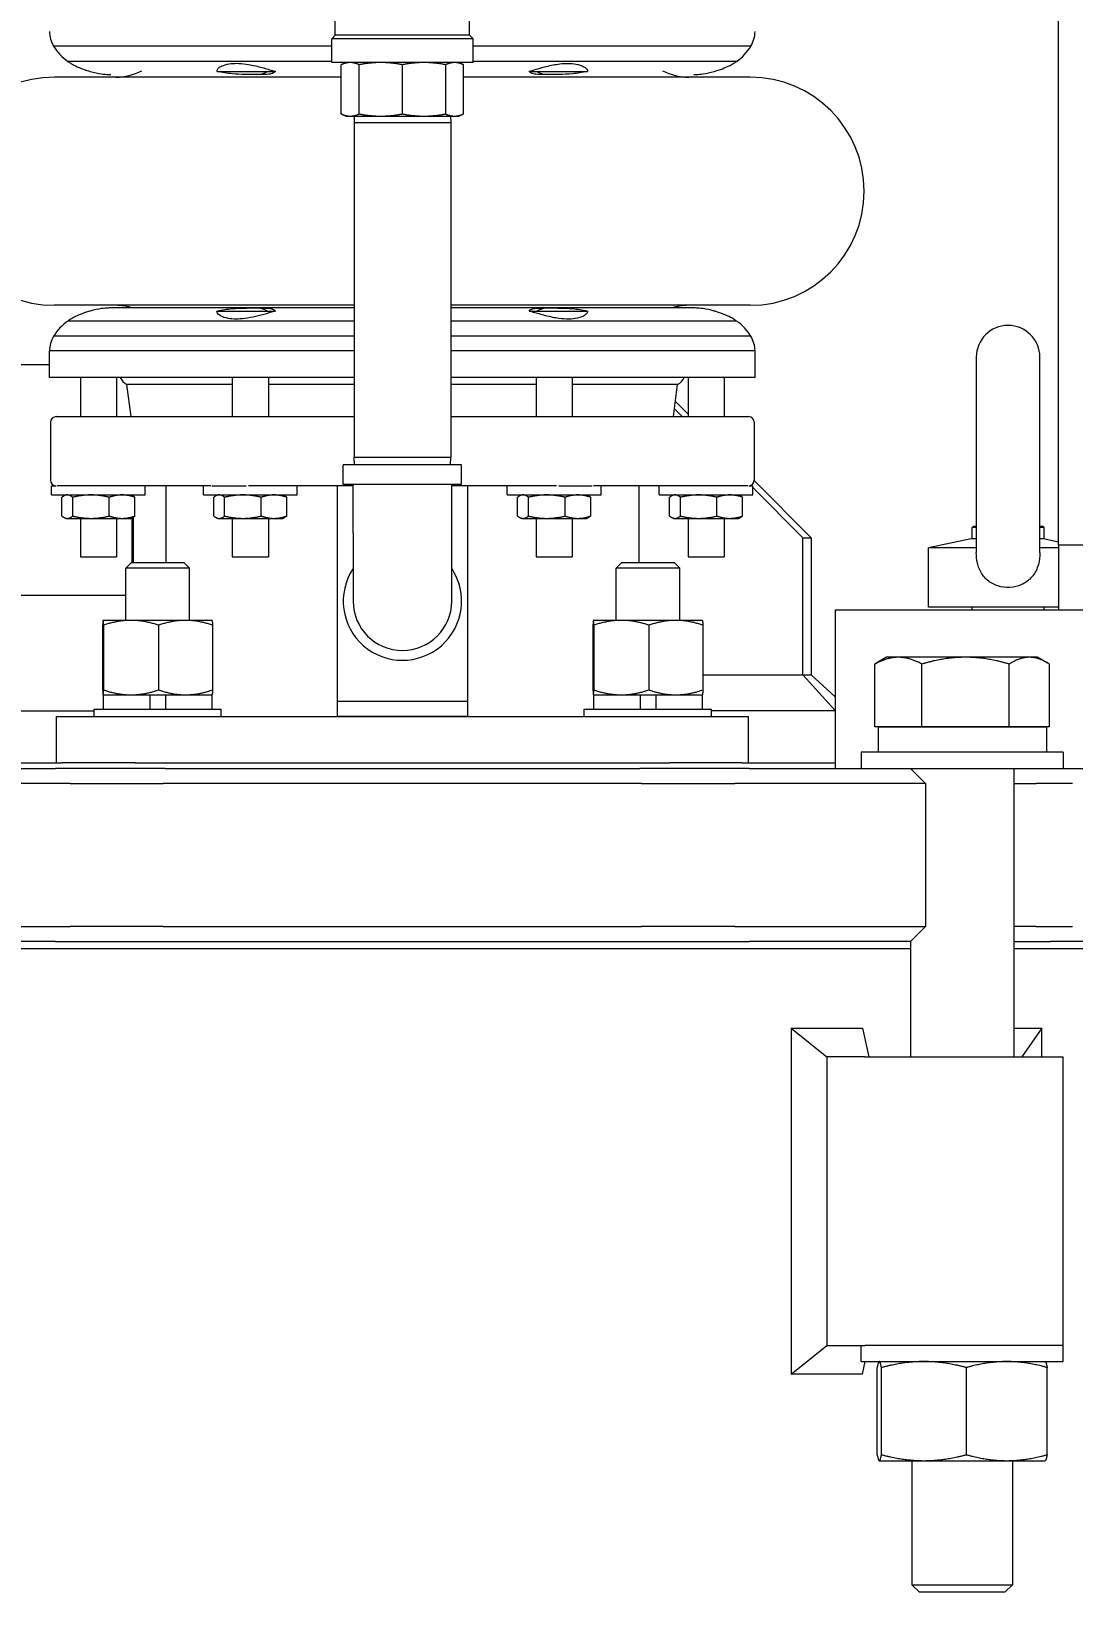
# Model space of a CAD drawing. Header units: inches. Extents: x 17 to 469, y 7 to 301.
# Drawn here: x 88.05 to 97.08, y 129.49 to 143.16 of the extents above; entities that cross this region are included whole.
import ezdxf

# ---------------------------------------------------------------- set-up
doc = ezdxf.new("R2010")
doc.units = ezdxf.units.IN
doc.header["$LTSCALE"] = 14
doc.header["$MEASUREMENT"] = 0
doc.layers.add('Dimension (ANSI)', color=7, linetype='Continuous', lineweight=25)
doc.layers.add('Visible (ANSI)', color=7, linetype='Continuous', lineweight=50)
doc.styles.add('MEMCOR Medium', font='arial.ttf')
doc.dimstyles.new('Default (ANSI)', dxfattribs={"dimscale": 14, "dimtxt": 0.15, "dimasz": 0.098425, "dimexe": 0.125, "dimexo": 0.0625, "dimgap": 0.031496, "dimtad": 0, "dimtih": 1, "dimtoh": 1, "dimdec": 4, "dimrnd": 1e-08, "dimzin": 3, "dimdsep": 46, "dimlunit": 5, "dimtxsty": 'MEMCOR Medium', "dimcen": 0.09, "dimdle": 0.393701, "dimclrd": 256, "dimclre": 256, "dimclrt": 256, "dimadec": 0, "dimazin": 1, "dimtfac": 0.8, "dimtofl": 0, "dimtmove": 0, "dimatfit": 3, "dimfxl": 1, "dimfrac": 1, "dimtolj": 1, "dimtzin": 4, "dimlwd": -1, "dimlwe": -1, "dimarcsym": 0})

# ---------------------------------------------------------------- blocks, each defined once
blk = doc.blocks.new('*D21')
at = {"layer": 'Defpoints', "color": 0, "transparency": 16777216}
for p in [(72.051, 135.407), (110.487, 135.407), (110.487, 124.738)]:
    blk.add_point(p, dxfattribs=at)
at = {"layer": 'Dimension (ANSI)', "transparency": 16777216}
for p, q in [((72.051, 134.532), (72.051, 122.988)), ((110.487, 134.532), (110.487, 122.988)), ((73.429, 124.738), (109.11, 124.738)), ((110.487, 124.738), (113.194, 124.738))]:
    blk.add_line(p, q, dxfattribs=at)
for points in [[(73.429, 124.968), (73.429, 124.508), (72.051, 124.738)], [(109.11, 124.968), (109.11, 124.508), (110.487, 124.738)]]:
    blk.add_solid(points, dxfattribs=at)
at = {"layer": 'Dimension (ANSI)', "transparency": 16777216, "char_height": 2.1, "attachment_point": 5, "style": 'MEMCOR Medium'}
for s, insert in [('\\A1; 38{\\H0.8x;\\S7#16;} in', (120.777, 126.885)), ('\\A1;[976.3 mm]', (120.777, 122.951))]:
    blk.add_mtext(s, dxfattribs=dict(at, insert=insert))
blk = doc.blocks.new('*D23')
at = {"layer": 'Defpoints', "color": 0, "transparency": 16777216}
for p in [(90.849, 145.532), (30.419, 42.304), (71.003, 42.304)]:
    blk.add_point(p, dxfattribs=at)
at = {"layer": 'Dimension (ANSI)', "transparency": 16777216}
for p, q in [((89.974, 145.532), (28.669, 145.532)), ((30.419, 144.154), (30.419, 97.848)), ((30.419, 43.682), (30.419, 89.988)), ((70.128, 42.304), (28.669, 42.304))]:
    blk.add_line(p, q, dxfattribs=at)
for points in [[(30.19, 144.154), (30.649, 144.154), (30.419, 145.532)], [(30.19, 43.682), (30.649, 43.682), (30.419, 42.304)]]:
    blk.add_solid(points, dxfattribs=at)
at = {"layer": 'Dimension (ANSI)', "transparency": 16777216, "char_height": 2.1, "attachment_point": 5, "style": 'MEMCOR Medium'}
for s, insert in [('\\A1; 103{\\H0.8x;\\S1#4;} in', (30.419, 96.061)), ('\\A1;[2622.0 mm]', (30.419, 92.131))]:
    blk.add_mtext(s, dxfattribs=dict(at, insert=insert))

msp = doc.modelspace()

# ---------------------------------------------------------------- linework, layer by layer
at = {"layer": 'Visible (ANSI)', "linetype": 'Continuous', "lineweight": 18}
for p, q in [((90.687179, 143.131852), (90.687179, 143.338075)), ((91.850929, 143.131852), (91.850929, 143.338075)), ((96.956554, 138.714395), (96.956554, 143.324395)), ((90.687179, 143.131852), (90.656554, 143.101227)), ((91.881554, 143.101227), (90.656554, 143.101227)), ((90.656554, 142.895005), (90.656554, 143.101227)), ((91.850929, 143.131852), (90.687179, 143.131852)), ((91.850929, 143.131852), (91.881554, 143.101227)), ((91.881554, 142.895005), (91.881554, 143.101227)), ((90.656554, 143.037376), (88.245401, 143.037376)), ((94.28989, 143.037376), (91.881554, 143.037376)), ((90.656554, 142.905298), (88.369665, 142.905298)), ((89.662712, 142.818689), (90.100878, 142.818689)), ((90.100878, 142.818689), (90.16863, 142.818689)), ((91.881554, 142.895005), (90.656554, 142.895005)), ((90.779054, 142.895005), (90.738682, 142.876179)), ((90.738682, 142.449831), (90.738682, 142.876179)), ((90.894024, 142.449831), (90.894024, 142.876179)), ((91.269054, 142.449831), (91.269054, 142.876179)), ((91.644084, 142.449831), (91.644084, 142.876179)), ((91.759054, 142.895005), (91.799426, 142.876179)), ((91.799426, 142.449831), (91.799426, 142.876179)), ((94.165627, 142.905298), (91.881554, 142.905298)), ((92.366662, 142.818689), (92.434414, 142.818689)), ((92.434414, 142.818689), (92.872579, 142.818689)), ((90.738682, 142.768969), (88.252934, 142.768969)), ((94.282358, 142.768969), (91.799426, 142.768969)), ((90.779054, 142.431005), (90.738682, 142.449831)), ((90.779054, 142.431005), (90.816353, 142.431005)), ((90.816353, 142.431005), (91.081539, 142.431005)), ((90.852094, 142.431005), (90.850403, 142.376895)), ((90.850403, 142.376895), (91.687706, 142.376895)), ((90.850403, 142.376895), (90.850403, 139.476108)), ((91.081539, 142.431005), (91.456569, 142.431005)), ((91.456569, 142.431005), (91.721755, 142.431005)), ((91.686015, 142.431005), (91.687706, 142.376895)), ((91.687706, 142.376895), (91.687706, 139.476108)), ((91.721755, 142.431005), (91.759054, 142.431005)), ((91.759054, 142.431005), (91.799426, 142.449831)), ((90.850403, 140.790942), (88.252934, 140.790942)), ((90.850403, 140.767962), (88.741037, 140.767962)), ((89.662712, 140.741222), (90.100878, 140.741222)), ((90.100878, 140.741222), (90.16863, 140.741222)), ((94.282358, 140.790942), (91.687706, 140.790942)), ((93.794254, 140.767962), (91.687706, 140.767962)), ((92.366662, 140.741222), (92.434414, 140.741222)), ((92.434414, 140.741222), (92.872579, 140.741222)), ((90.850403, 140.654613), (88.369665, 140.654613)), ((94.165627, 140.654613), (91.687706, 140.654613)), ((90.850403, 140.522535), (88.245401, 140.522535)), ((94.28989, 140.522535), (91.687706, 140.522535)), ((90.850403, 140.39616), (88.208737, 140.39616)), ((88.208737, 140.165462), (88.208737, 140.39616)), ((94.326554, 140.39616), (91.687706, 140.39616)), ((94.326554, 140.165462), (94.326554, 140.39616)), ((96.243464, 140.341249), (96.243464, 138.647538)), ((96.794645, 138.647538), (96.794645, 140.341249)), ((86.294645, 140.276895), (88.208737, 140.276895)), ((90.850403, 140.165462), (88.208737, 140.165462)), ((88.477487, 140.165462), (88.477487, 139.826895)), ((88.789987, 140.165462), (88.789987, 139.826895)), ((89.794442, 140.103635), (88.880695, 140.103635)), ((88.917748, 139.826895), (88.880695, 140.103635)), ((89.794442, 140.165462), (89.794442, 139.826895)), ((90.106942, 140.165462), (90.106942, 139.826895)), ((90.850403, 140.103635), (90.106942, 140.103635)), ((94.326554, 140.165462), (91.687706, 140.165462)), ((92.42835, 140.103635), (91.687706, 140.103635)), ((92.42835, 140.165462), (92.42835, 139.826895)), ((92.74085, 140.165462), (92.74085, 139.826895)), ((93.654597, 140.103635), (92.74085, 140.103635)), ((93.617543, 139.826895), (93.654597, 140.103635)), ((93.745304, 140.165462), (93.745304, 139.826895)), ((94.057804, 140.165462), (94.057804, 139.826895)), ((93.745304, 139.847445), (93.635116, 139.958136)), ((88.219054, 139.776895), (88.219054, 139.276895)), ((88.269054, 139.826895), (90.850403, 139.826895)), ((91.687706, 139.826895), (94.269054, 139.826895)), ((93.62666, 139.894982), (93.694438, 139.826895)), ((94.319054, 139.776895), (94.319054, 139.276895)), ((91.781653, 139.407997), (90.756456, 139.407997)), ((90.756456, 139.237131), (90.756456, 139.407997)), ((90.850403, 139.476108), (91.687706, 139.476108)), ((90.852531, 139.407997), (90.850403, 139.476108)), ((91.685577, 139.407997), (91.687706, 139.476108)), ((91.781653, 139.237131), (91.781653, 139.407997)), ((88.227737, 139.227462), (88.266534, 139.227462)), ((88.227737, 139.147462), (88.227737, 139.227462)), ((89.607383, 139.226895), (88.275096, 139.226895)), ((89.039737, 139.147462), (89.039737, 139.226895)), ((89.219054, 139.226895), (89.219054, 138.560556)), ((89.544692, 139.147462), (89.544692, 139.226895)), ((89.618069, 139.227462), (89.915014, 139.227462)), ((90.841889, 139.226895), (89.934271, 139.226895)), ((90.356692, 139.147462), (90.356692, 139.226895)), ((90.704054, 139.226895), (90.704054, 137.356895)), ((91.781653, 139.237131), (90.756456, 139.237131)), ((90.841889, 138.817446), (90.841889, 139.237131)), ((91.69622, 138.817446), (91.69622, 139.237131)), ((92.604113, 139.226895), (91.69622, 139.226895)), ((91.834054, 139.226895), (91.834054, 137.356895)), ((92.1786, 139.147462), (92.1786, 139.226895)), ((92.623727, 139.227462), (92.914787, 139.227462)), ((94.263398, 139.226895), (92.92584, 139.226895)), ((92.9906, 139.147462), (92.9906, 139.226895)), ((93.319054, 139.226895), (93.319054, 138.560556)), ((93.495554, 139.147462), (93.495554, 139.226895)), ((94.271969, 139.227462), (94.307554, 139.227462)), ((94.288005, 139.230626), (94.291154, 139.227462)), ((94.307554, 139.147462), (94.307554, 139.227462)), ((94.811003, 138.776895), (94.31875, 139.271389)), ((88.227737, 139.147462), (89.039737, 139.147462)), ((88.317202, 138.964769), (88.317202, 139.127156)), ((88.352237, 139.147462), (88.339597, 139.141568)), ((88.411468, 138.964769), (88.411468, 139.127156)), ((88.728004, 138.964769), (88.728004, 139.127156)), ((88.915237, 139.147462), (88.927878, 139.141568)), ((88.924512, 139.147462), (88.924512, 139.143138)), ((88.938133, 139.135912), (88.938133, 139.147462)), ((88.950273, 138.964769), (88.950273, 139.127156)), ((89.544692, 139.147462), (90.356692, 139.147462)), ((89.634156, 138.964769), (89.634156, 139.127156)), ((89.669192, 139.147462), (89.656551, 139.141568)), ((89.728422, 138.964769), (89.728422, 139.127156)), ((90.044958, 138.964769), (90.044958, 139.127156)), ((90.232192, 139.147462), (90.244832, 139.141568)), ((90.267227, 138.964769), (90.267227, 139.127156)), ((92.1786, 139.147462), (92.9906, 139.147462)), ((92.268065, 138.964769), (92.268065, 139.127156)), ((92.3031, 139.147462), (92.290459, 139.141568)), ((92.362331, 138.964769), (92.362331, 139.127156)), ((92.678866, 138.964769), (92.678866, 139.127156)), ((92.8661, 139.147462), (92.878741, 139.141568)), ((92.901136, 138.964769), (92.901136, 139.127156)), ((93.495554, 139.147462), (94.307554, 139.147462)), ((93.585019, 138.964769), (93.585019, 139.127156)), ((93.620054, 139.147462), (93.607413, 139.141568)), ((93.679285, 138.964769), (93.679285, 139.127156)), ((93.99582, 138.964769), (93.99582, 139.127156)), ((94.183054, 139.147462), (94.195695, 139.141568)), ((94.21809, 138.964769), (94.21809, 139.127156)), ((94.307554, 139.210987), (94.739679, 138.776895)), ((88.352237, 138.944462), (88.339597, 138.950357)), ((88.915237, 138.944462), (88.927878, 138.950357)), ((88.924512, 138.948787), (88.924512, 138.560556)), ((88.938133, 138.560556), (88.938133, 138.956013)), ((89.669192, 138.944462), (89.656551, 138.950357)), ((90.232192, 138.944462), (90.244832, 138.950357)), ((92.3031, 138.944462), (92.290459, 138.950357)), ((92.8661, 138.944462), (92.878741, 138.950357)), ((93.620054, 138.944462), (93.607413, 138.950357)), ((94.183054, 138.944462), (94.195695, 138.950357)), ((88.352237, 138.944462), (88.364335, 138.944462)), ((88.364335, 138.944462), (88.569736, 138.944462)), ((88.477487, 138.944462), (88.477487, 138.610462)), ((88.569736, 138.944462), (88.839138, 138.944462)), ((88.789987, 138.944462), (88.789987, 138.610462)), ((88.839138, 138.944462), (88.915237, 138.944462)), ((89.669192, 138.944462), (89.681289, 138.944462)), ((89.681289, 138.944462), (89.88669, 138.944462)), ((89.794442, 138.944462), (89.794442, 138.610462)), ((89.88669, 138.944462), (90.156093, 138.944462)), ((90.106942, 138.944462), (90.106942, 138.610462)), ((90.156093, 138.944462), (90.232192, 138.944462)), ((90.841889, 138.817446), (90.841889, 138.226895)), ((91.69622, 138.226895), (91.69622, 138.817446)), ((92.3031, 138.944462), (92.315198, 138.944462)), ((92.315198, 138.944462), (92.520599, 138.944462)), ((92.42835, 138.944462), (92.42835, 138.610462)), ((92.520599, 138.944462), (92.790001, 138.944462)), ((92.74085, 138.944462), (92.74085, 138.610462)), ((92.790001, 138.944462), (92.8661, 138.944462)), ((93.620054, 138.944462), (93.632152, 138.944462)), ((93.632152, 138.944462), (93.837553, 138.944462)), ((93.745304, 138.944462), (93.745304, 138.610462)), ((93.837553, 138.944462), (94.106955, 138.944462)), ((94.057804, 138.944462), (94.057804, 138.610462)), ((94.106955, 138.944462), (94.183054, 138.944462)), ((96.219054, 138.876895), (96.206554, 138.864395)), ((96.243464, 138.864395), (96.206554, 138.864395)), ((96.206554, 138.766248), (96.206554, 138.864395)), ((96.219054, 138.876895), (96.243464, 138.876895)), ((96.794645, 138.876895), (96.819054, 138.876895)), ((96.831554, 138.864395), (96.794645, 138.864395)), ((96.819054, 138.876895), (96.831554, 138.864395)), ((96.831554, 138.766248), (96.831554, 138.864395)), ((94.739679, 138.776895), (94.811003, 138.776895)), ((94.739679, 137.589395), (94.739679, 138.776895)), ((94.811003, 138.776895), (94.811003, 137.589395)), ((96.199589, 138.766248), (95.830078, 138.687706)), ((96.243464, 138.687706), (95.830078, 138.687706)), ((95.830078, 138.175895), (95.830078, 138.687706)), ((96.243464, 138.766248), (96.199589, 138.766248)), ((96.83852, 138.766248), (96.794645, 138.766248)), ((96.956554, 138.687706), (96.794645, 138.687706)), ((96.83852, 138.766248), (96.956554, 138.741159)), ((96.956554, 138.714395), (106.581554, 138.714395)), ((96.956554, 138.714395), (96.956554, 138.151895)), ((96.956554, 138.714395), (106.581554, 138.714395)), ((88.477487, 138.610462), (88.789987, 138.610462)), ((88.919806, 138.560556), (88.871464, 138.512253)), ((88.919806, 138.560556), (89.374302, 138.560556)), ((89.374302, 138.560556), (89.422645, 138.512253)), ((89.794442, 138.610462), (90.106942, 138.610462)), ((92.42835, 138.610462), (92.74085, 138.610462)), ((93.169806, 138.560556), (93.121464, 138.512253)), ((93.169806, 138.560556), (93.624302, 138.560556)), ((93.624302, 138.560556), (93.672645, 138.512253)), ((93.745304, 138.610462), (94.057804, 138.610462)), ((89.422645, 138.512253), (88.871464, 138.512253)), ((88.871464, 138.060556), (88.871464, 138.512253)), ((89.422645, 138.060556), (89.422645, 138.512253)), ((93.672645, 138.512253), (93.121464, 138.512253)), ((93.121464, 138.060556), (93.121464, 138.512253)), ((93.672645, 138.060556), (93.672645, 138.512253)), ((88.871464, 138.276895), (86.708031, 138.276895)), ((95.019054, 138.151895), (108.519054, 138.151895)), ((95.019054, 138.151895), (95.019054, 136.776895)), ((96.956554, 138.175895), (95.830078, 138.175895)), ((96.206554, 138.151895), (96.206554, 138.175895)), ((96.831554, 138.151895), (96.831554, 138.175895)), ((88.670689, 138.01836), (88.670689, 137.457084)), ((88.674613, 138.060556), (88.674563, 138.060527)), ((88.674663, 138.060556), (88.674613, 138.060556)), ((88.91682, 138.060556), (88.674663, 138.060556)), ((88.678638, 138.01836), (88.678638, 137.457084)), ((89.389211, 138.060556), (88.91682, 138.060556)), ((89.155003, 138.01836), (89.155003, 137.457084)), ((89.619495, 138.060556), (89.389211, 138.060556)), ((89.619495, 138.060556), (89.619545, 138.060527)), ((89.623419, 138.01836), (89.623419, 137.457084)), ((92.920689, 138.01836), (92.920689, 137.457084)), ((92.924613, 138.060556), (92.924563, 138.060527)), ((92.924663, 138.060556), (92.924613, 138.060556)), ((93.16682, 138.060556), (92.924663, 138.060556)), ((92.928638, 138.01836), (92.928638, 137.457084)), ((93.639211, 138.060556), (93.16682, 138.060556)), ((93.405003, 138.01836), (93.405003, 137.457084)), ((93.869495, 138.060556), (93.639211, 138.060556)), ((93.869495, 138.060556), (93.869545, 138.060527)), ((93.873419, 138.01836), (93.873419, 137.457084)), ((95.465384, 137.740524), (95.382111, 137.692446)), ((95.568385, 137.740524), (95.465384, 137.740524)), ((96.150491, 137.740524), (95.568385, 137.740524)), ((96.703491, 137.740524), (96.150491, 137.740524)), ((96.777384, 137.740524), (96.703491, 137.740524)), ((96.777384, 137.740524), (96.860658, 137.692446)), ((93.873419, 137.589395), (94.739679, 137.589395)), ((94.739679, 137.589395), (94.811003, 137.589395)), ((95.019054, 137.279106), (94.739679, 137.589395)), ((95.019054, 137.398621), (94.811003, 137.589395)), ((95.364647, 137.136524), (95.364647, 137.681932)), ((95.772122, 137.136524), (95.772122, 137.681932)), ((96.52886, 137.136524), (96.52886, 137.681932)), ((96.878122, 137.136524), (96.878122, 137.681932)), ((88.674613, 137.414887), (88.674563, 137.414916)), ((88.674613, 137.414887), (88.674663, 137.414887)), ((88.674663, 137.414887), (88.91682, 137.414887)), ((88.675703, 137.414887), (88.675703, 137.289887)), ((88.91682, 137.414887), (89.389211, 137.414887)), ((89.079253, 137.414887), (89.079253, 137.289887)), ((89.214855, 137.414887), (89.214855, 137.289887)), ((89.389211, 137.414887), (89.619495, 137.414887)), ((89.618405, 137.414887), (89.618405, 137.289887)), ((89.619495, 137.414887), (89.619545, 137.414916)), ((90.704054, 137.356895), (90.704054, 137.226895)), ((91.834054, 137.356895), (90.704054, 137.356895)), ((91.834054, 137.356895), (91.834054, 137.226895)), ((92.924613, 137.414887), (92.924563, 137.414916)), ((92.924613, 137.414887), (92.924663, 137.414887)), ((92.924663, 137.414887), (93.16682, 137.414887)), ((92.925703, 137.414887), (92.925703, 137.289887)), ((93.16682, 137.414887), (93.639211, 137.414887)), ((93.329253, 137.414887), (93.329253, 137.289887)), ((93.464855, 137.414887), (93.464855, 137.289887)), ((93.639211, 137.414887), (93.869495, 137.414887)), ((93.868405, 137.414887), (93.868405, 137.289887)), ((93.869495, 137.414887), (93.869545, 137.414916)), ((87.700864, 137.276895), (88.595873, 137.276895)), ((88.269054, 137.226895), (88.269054, 136.826895)), ((88.269054, 137.226895), (89.269054, 137.226895)), ((88.595873, 137.289887), (89.698235, 137.289887)), ((88.595873, 137.226895), (88.595873, 137.289887)), ((89.269054, 137.226895), (93.269054, 137.226895)), ((89.698235, 137.226895), (89.698235, 137.289887)), ((91.834054, 137.226895), (90.704054, 137.226895)), ((92.845873, 137.289887), (93.948235, 137.289887)), ((92.845873, 137.226895), (92.845873, 137.289887)), ((93.269054, 137.226895), (94.269054, 137.226895)), ((93.948235, 137.226895), (93.948235, 137.289887)), ((95.019054, 137.276895), (93.948235, 137.276895)), ((94.269054, 136.826895), (94.269054, 137.226895)), ((95.568385, 137.136524), (95.364647, 137.136524)), ((95.391884, 137.13652), (96.850884, 137.13652)), ((95.391884, 137.13652), (95.391884, 136.91752)), ((95.465384, 137.136524), (95.465384, 137.13652)), ((95.772122, 137.136524), (95.568385, 137.136524)), ((96.150491, 137.136524), (95.772122, 137.136524)), ((96.52886, 137.136524), (96.150491, 137.136524)), ((96.703491, 137.136524), (96.52886, 137.136524)), ((96.878122, 137.136524), (96.703491, 137.136524)), ((96.777384, 137.136524), (96.777384, 137.13652)), ((96.850884, 137.13652), (96.850884, 136.91752)), ((96.996384, 136.91752), (95.246384, 136.91752)), ((95.246384, 136.91752), (95.246384, 136.776895)), ((96.996384, 136.91752), (96.996384, 136.776895)), ((87.243009, 136.776895), (88.26308, 136.776895)), ((87.700864, 136.826895), (88.320729, 136.826895)), ((88.527092, 136.776895), (88.26308, 136.776895)), ((88.951755, 136.826895), (88.320729, 136.826895)), ((89.211347, 136.776895), (88.527092, 136.776895)), ((88.951755, 136.826895), (93.586354, 136.826895)), ((89.211347, 136.776895), (93.326761, 136.776895)), ((94.011016, 136.776895), (93.326761, 136.776895)), ((94.21738, 136.826895), (93.586354, 136.826895)), ((94.275029, 136.776895), (94.011016, 136.776895)), ((94.21738, 136.826895), (95.019054, 136.826895)), ((94.275029, 136.776895), (95.2951, 136.776895)), ((95.019054, 136.826895), (95.019054, 136.776895)), ((95.2951, 136.776895), (95.580722, 136.776895)), ((95.580722, 136.776895), (95.674175, 136.776895)), ((95.674175, 136.776895), (95.804175, 136.646895)), ((95.674175, 136.776895), (96.88708, 136.776895)), ((96.568884, 136.776895), (96.568884, 134.276895)), ((96.887153, 136.776895), (96.88708, 136.776895)), ((96.887153, 136.776895), (97.038587, 136.776895)), ((97.038587, 136.776895), (97.317215, 136.776895)), ((88.38865, 136.646895), (87.216155, 136.646895)), ((88.38865, 136.646895), (88.652663, 136.646895)), ((88.652663, 136.646895), (89.195722, 136.646895)), ((93.342386, 136.646895), (89.195722, 136.646895)), ((93.342386, 136.646895), (93.885446, 136.646895)), ((93.885446, 136.646895), (94.149458, 136.646895)), ((95.321954, 136.646895), (94.149458, 136.646895)), ((95.609482, 136.646895), (95.321954, 136.646895)), ((95.804175, 136.646895), (95.609482, 136.646895)), ((95.804175, 136.646895), (95.804175, 135.406895)), ((96.568884, 136.646895), (96.761583, 136.646895)), ((97.07707, 136.646895), (96.761583, 136.646895)), ((87.216155, 135.406895), (88.38865, 135.406895)), ((88.652663, 135.406895), (88.38865, 135.406895)), ((89.195722, 135.406895), (88.652663, 135.406895)), ((89.195722, 135.406895), (93.342386, 135.406895)), ((93.885446, 135.406895), (93.342386, 135.406895)), ((94.149458, 135.406895), (93.885446, 135.406895)), ((94.149458, 135.406895), (95.321954, 135.406895)), ((95.321954, 135.406895), (95.609482, 135.406895)), ((95.609482, 135.406895), (95.804175, 135.406895)), ((95.674175, 135.276895), (95.804175, 135.406895)), ((96.761583, 135.406895), (96.568884, 135.406895)), ((96.761583, 135.406895), (97.07707, 135.406895)), ((88.26308, 135.276895), (87.243009, 135.276895)), ((88.26308, 135.276895), (88.527092, 135.276895)), ((88.527092, 135.276895), (88.925921, 135.276895)), ((88.925921, 135.276895), (93.612188, 135.276895)), ((93.612188, 135.276895), (94.011016, 135.276895)), ((94.011016, 135.276895), (94.275029, 135.276895)), ((95.2951, 135.276895), (94.275029, 135.276895)), ((95.580722, 135.276895), (95.2951, 135.276895)), ((95.674175, 135.276895), (95.580722, 135.276895)), ((95.673884, 135.276895), (95.673884, 134.276895)), ((96.568884, 135.276895), (96.887153, 135.276895)), ((97.038587, 135.276895), (96.887153, 135.276895)), ((97.317215, 135.276895), (97.038587, 135.276895)), ((95.673884, 135.214395), (86.864224, 135.214395)), ((104.078367, 135.214395), (96.568884, 135.214395)), ((94.637829, 134.526628), (94.637829, 131.527162)), ((94.637829, 134.526628), (95.255846, 134.526628)), ((94.637829, 134.526628), (94.94754, 134.276895)), ((95.255846, 134.526628), (95.313578, 134.276895)), ((96.568884, 134.526628), (96.810646, 134.526628)), ((96.810646, 134.526628), (96.63791, 134.276895)), ((96.810646, 134.276895), (96.810646, 134.526628)), ((95.276199, 134.276895), (94.94754, 134.276895)), ((94.94754, 134.276895), (94.94754, 131.776895)), ((95.276199, 134.276895), (96.996384, 134.276895)), ((96.996384, 131.776895), (96.996384, 134.276895)), ((94.637829, 131.527162), (94.94754, 131.776895)), ((94.94754, 131.776895), (95.276199, 131.776895)), ((95.246384, 131.63627), (95.246384, 131.776895)), ((96.996384, 131.776895), (95.276199, 131.776895)), ((96.996384, 131.776895), (95.276199, 131.776895)), ((96.996384, 131.63627), (96.996384, 131.776895)), ((95.246384, 131.63627), (96.996384, 131.63627)), ((95.255846, 131.527162), (95.281069, 131.63627)), ((95.384674, 130.829137), (95.384674, 131.584403)), ((95.402384, 131.63627), (95.401676, 131.63594)), ((95.421511, 130.829137), (95.421511, 131.584403)), ((96.158221, 130.829137), (96.158221, 131.584403)), ((96.840384, 131.63627), (96.841093, 131.63594)), ((96.858095, 130.829137), (96.858095, 131.584403)), ((95.255846, 131.527162), (94.637829, 131.527162)), ((95.402384, 130.77727), (95.401676, 130.777601)), ((95.402384, 130.77727), (95.403093, 130.77727)), ((95.403093, 130.77727), (95.789866, 130.77727)), ((95.683884, 130.77727), (95.683884, 129.702635)), ((95.789866, 130.77727), (96.508158, 130.77727)), ((96.508158, 130.77727), (96.840384, 130.77727)), ((96.558884, 130.77727), (96.558884, 129.702635)), ((96.840384, 130.77727), (96.841093, 130.777601)), ((95.683884, 129.702635), (96.558884, 129.702635)), ((95.752046, 129.63652), (95.683884, 129.702635)), ((96.490723, 129.63652), (96.558884, 129.702635)), ((96.490723, 129.63652), (95.752046, 129.63652))]:
    msp.add_line(p, q, dxfattribs=at)
for centre, radius, start, end in [((88.49725, 143.178948), 0.288913, 183.0153263, 209.3417204), ((94.038041, 143.178948), 0.288913, 330.6582796, 356.9846737), ((88.623624, 143.268727), 0.443368, 211.4531967, 235.0546592), ((93.911668, 143.268727), 0.443368, 304.9453408, 328.5468033), ((88.692562, 143.343503), 0.544322, 233.6149039, 236.7306754), ((88.784161, 143.272081), 0.503113, 270, 296.7700153), ((93.75113, 143.272081), 0.503113, 243.2299847, 270), ((93.84273, 143.343503), 0.544322, 303.2693246, 306.3850961), ((88.252934, 141.779955), 0.989013, 90, 270), ((94.282358, 141.779955), 0.989013, 270, 90), ((88.784161, 140.28783), 0.503113, 72.6161322, 90), ((93.75113, 140.28783), 0.503113, 90, 107.3838678), ((88.623624, 140.291184), 0.443368, 124.9453408, 148.5468033), ((88.692562, 140.216407), 0.544322, 123.2693246, 126.3850961), ((93.84273, 140.216407), 0.544322, 53.6149039, 56.7306754), ((93.911668, 140.291184), 0.443368, 31.4531967, 55.0546592), ((96.519054, 140.341249), 0.275591, 0, 180), ((88.49725, 140.380962), 0.288913, 150.6582796, 176.9846737), ((94.038041, 140.380962), 0.288913, 3.0153263, 29.3417204), ((88.947406, 140.223867), 0.1375, 205.1354813, 240.9760883), ((93.587886, 140.223867), 0.1375, 299.0239117, 334.8645187), ((88.269054, 139.776895), 0.05, 90, 180), ((94.269054, 139.776895), 0.05, 0, 90), ((88.269054, 139.276895), 0.05, 180, 261.3597917), ((94.269054, 139.276895), 0.05, 278.6402083, 0), ((91.269054, 138.226895), 0.512598, 146.4426902, 33.5573098), ((91.269054, 138.226895), 0.427165, 180, 0)]:
    msp.add_arc(centre, radius, start, end, dxfattribs=at)
for centre, major_axis, start_param, end_param in [((90.004342, 143.502326), (0, -0.710378), 0, 0.27525005), ((92.53095, 143.502326), (0, -0.710378), 6.007935257, 6.283185307), ((90.004342, 140.057585), (0, 0.710378), 6.007935257, 6.283185307), ((92.53095, 140.057585), (0, 0.710378), 0, 0.27525005)]:
    msp.add_ellipse(centre, major_axis=major_axis, ratio=0.5, start_param=start_param, end_param=end_param, dxfattribs=at)
for points, knots in [([(88.393959, 142.888392), (88.393959, 142.888393), (88.394243, 142.888233), (88.396834, 142.88675), (88.402443, 142.883518), (88.423955, 142.871971), (88.44286, 142.862255), (88.489867, 142.842138), (88.517165, 142.83184), (88.548474, 142.822891)], [-0.8761281662, -0.8761281662, -0.8761281662, -0.8761281662, -0.8136591889, -0.8136591889, -0.5906716306, -0.5906716306, -0.2820319873, -0.2820319873, -0.000296534, -0.000296534, -0.000296534, -0.000296534]), ([(88.563696, 142.818689), (88.599204, 142.807772), (88.631203, 142.801469), (88.68173, 142.794408), (88.703196, 142.792951), (88.725357, 142.792113), (88.730994, 142.79202), (88.73789, 142.791949), (88.739831, 142.791949), (88.740837, 142.791948), (88.740967, 142.791948), (88.74103, 142.791948), (88.741037, 142.791948), (88.741037, 142.791948)], [0, 0, 0, 0, 0.369847559, 0.369847559, 0.698152508, 0.698152508, 0.848758584, 0.848758584, 0.964058711, 0.964058711, 0.994568453, 0.994568453, 1.00369322, 1.00369322, 1.00369322, 1.00369322]), ([(89.661931, 142.822891), (89.661509, 142.830663), (89.66683, 142.839455), (89.686479, 142.856268), (89.700748, 142.864334), (89.737246, 142.87783), (89.759679, 142.883132), (89.806033, 142.88829), (89.828603, 142.88896), (89.879071, 142.88675), (89.90684, 142.883518), (89.974595, 142.871971), (90.014772, 142.862255), (90.088949, 142.842138), (90.123366, 142.83184), (90.154188, 142.822891)], [-1.7515344, -1.7515344, -1.7515344, -1.7515344, -1.507264199, -1.507264199, -1.265612948, -1.265612948, -1.016038721, -1.016038721, -0.813659189, -0.813659189, -0.590671631, -0.590671631, -0.282031987, -0.282031987, -0.000296534, -0.000296534, -0.000296534, -0.000296534]), ([(90.004342, 142.791948), (90.003439, 142.791948), (90.002534, 142.791948), (89.998581, 142.791948), (89.995501, 142.791948), (89.980601, 142.791949), (89.968393, 142.791949), (89.939332, 142.79202), (89.922446, 142.792113), (89.86808, 142.792951), (89.829847, 142.794408), (89.75118, 142.801469), (89.707519, 142.807772), (89.662712, 142.818689)], [-0.0079434248, -0.0079434248, -0.0079434248, -0.0079434248, 0, 0, 0.0265597837, 0.0265597837, 0.1269325245, 0.1269325245, 0.2580403133, 0.2580403133, 0.5438411068, 0.5438411068, 0.8658061764, 0.8658061764, 0.8658061764, 0.8658061764]), ([(90.16863, 142.818689), (90.15933, 142.807772), (90.147669, 142.801469), (90.119529, 142.794408), (90.102762, 142.792951), (90.070557, 142.792113), (90.059308, 142.79202), (90.037143, 142.791949), (90.026876, 142.791949), (90.012982, 142.791948), (90.010032, 142.791948), (90.006142, 142.791948), (90.005244, 142.791948), (90.004342, 142.791948)], [0, 0, 0, 0, 0.369847568, 0.369847568, 0.698152512, 0.698152512, 0.848758588, 0.848758588, 0.964058714, 0.964058714, 0.994568455, 0.994568455, 1.003693222, 1.003693222, 1.003693222, 1.003693222]), ([(92.53095, 142.791948), (92.530047, 142.791948), (92.529149, 142.791948), (92.52526, 142.791948), (92.52231, 142.791948), (92.508416, 142.791949), (92.498149, 142.791949), (92.475983, 142.79202), (92.464735, 142.792113), (92.43253, 142.792951), (92.415763, 142.794408), (92.387623, 142.801469), (92.375961, 142.807772), (92.366662, 142.818689)], [-0.0079434248, -0.0079434248, -0.0079434248, -0.0079434248, 0, 0, 0.0265597837, 0.0265597837, 0.1269325247, 0.1269325247, 0.2580403137, 0.2580403137, 0.5438411075, 0.5438411075, 0.8658061775, 0.8658061775, 0.8658061775, 0.8658061775]), ([(92.381104, 142.822891), (92.401146, 142.82871), (92.422713, 142.835101), (92.469128, 142.848379), (92.494184, 142.855287), (92.557371, 142.870954), (92.595897, 142.8789), (92.662566, 142.887328), (92.690853, 142.888959), (92.744869, 142.887442), (92.769821, 142.884068), (92.818656, 142.871885), (92.840181, 142.861971), (92.866955, 142.841805), (92.873839, 142.831695), (92.87336, 142.822891)], [-1.751957248, -1.751957248, -1.751957248, -1.751957248, -1.569152472, -1.569152472, -1.371506474, -1.371506474, -1.074775693, -1.074775693, -0.838721318, -0.838721318, -0.590919966, -0.590919966, -0.277463852, -0.277463852, -0.000296534, -0.000296534, -0.000296534, -0.000296534]), ([(92.872579, 142.818689), (92.827773, 142.807772), (92.784112, 142.801469), (92.705445, 142.794408), (92.667211, 142.792951), (92.612846, 142.792113), (92.59596, 142.79202), (92.566899, 142.791949), (92.554691, 142.791949), (92.539791, 142.791948), (92.536711, 142.791948), (92.532758, 142.791948), (92.531853, 142.791948), (92.53095, 142.791948)], [0, 0, 0, 0, 0.369847559, 0.369847559, 0.698152508, 0.698152508, 0.848758584, 0.848758584, 0.964058711, 0.964058711, 0.994568452, 0.994568452, 1.00369322, 1.00369322, 1.00369322, 1.00369322]), ([(93.794254, 142.791948), (93.794254, 142.791948), (93.794262, 142.791948), (93.794325, 142.791948), (93.794454, 142.791948), (93.795461, 142.791949), (93.797402, 142.791949), (93.804297, 142.79202), (93.809935, 142.792113), (93.832096, 142.792951), (93.853562, 142.794408), (93.904089, 142.801469), (93.936088, 142.807772), (93.971595, 142.818689)], [-0.0079434248, -0.0079434248, -0.0079434248, -0.0079434248, 0, 0, 0.0265597821, 0.0265597821, 0.1269325218, 0.1269325218, 0.2580403084, 0.2580403084, 0.5438410935, 0.5438410935, 0.8658061665, 0.8658061665, 0.8658061665, 0.8658061665]), ([(93.986818, 142.822891), (94.01401, 142.830663), (94.038175, 142.839455), (94.079056, 142.856268), (94.095961, 142.864334), (94.122593, 142.87783), (94.132048, 142.883132), (94.139917, 142.887577), (94.141334, 142.88839), (94.141333, 142.888392)], [-1.7515344005, -1.7515344005, -1.7515344005, -1.7515344005, -1.5072641988, -1.5072641988, -1.2656129478, -1.2656129478, -1.0160387209, -1.0160387209, -0.8761281662, -0.8761281662, -0.8761281662, -0.8761281662]), ([(88.548474, 140.73702), (88.521282, 140.729248), (88.497117, 140.720456), (88.456235, 140.703642), (88.439331, 140.695577), (88.412699, 140.682081), (88.403243, 140.676779), (88.395375, 140.672334), (88.393957, 140.671521), (88.393959, 140.671519)], [-1.7515344005, -1.7515344005, -1.7515344005, -1.7515344005, -1.5072641988, -1.5072641988, -1.2656129478, -1.2656129478, -1.016038721, -1.016038721, -0.8761281662, -0.8761281662, -0.8761281662, -0.8761281662]), ([(88.741037, 140.767962), (88.741037, 140.767962), (88.74103, 140.767962), (88.740967, 140.767962), (88.740837, 140.767962), (88.739831, 140.767962), (88.73789, 140.767962), (88.730994, 140.767891), (88.725357, 140.767798), (88.703196, 140.76696), (88.68173, 140.765503), (88.631203, 140.758442), (88.599203, 140.752139), (88.563696, 140.741222)], [-0.007942405, -0.007942405, -0.007942405, -0.007942405, 0, 0, 0.0265587398, 0.0265587398, 0.1269250631, 0.1269250631, 0.2580243423, 0.2580243423, 0.5438067165, 0.5438067165, 0.8657505603, 0.8657505603, 0.8657505603, 0.8657505603]), ([(90.154188, 140.73702), (90.127418, 140.729248), (90.097933, 140.720456), (90.037403, 140.703642), (90.006228, 140.695577), (89.943099, 140.682081), (89.91121, 140.676779), (89.855725, 140.671621), (89.832016, 140.670951), (89.78541, 140.673161), (89.763249, 140.676393), (89.717006, 140.68794), (89.695734, 140.697656), (89.668564, 140.717773), (89.661445, 140.728071), (89.661931, 140.73702)], [-1.751534401, -1.751534401, -1.751534401, -1.751534401, -1.507264199, -1.507264199, -1.265612948, -1.265612948, -1.016038721, -1.016038721, -0.813659189, -0.813659189, -0.590671631, -0.590671631, -0.282031987, -0.282031987, -0.000296534, -0.000296534, -0.000296534, -0.000296534]), ([(89.662712, 140.741222), (89.707519, 140.752139), (89.75118, 140.758442), (89.829847, 140.765503), (89.86808, 140.76696), (89.922446, 140.767798), (89.939332, 140.767891), (89.968393, 140.767962), (89.980601, 140.767962), (89.995501, 140.767962), (89.998581, 140.767962), (90.002533, 140.767962), (90.003439, 140.767962), (90.004342, 140.767962)], [0, 0, 0, 0, 0.369847229, 0.369847229, 0.698152371, 0.698152371, 0.848758466, 0.848758466, 0.964058719, 0.964058719, 0.994569246, 0.994569246, 1.003693435, 1.003693435, 1.003693435, 1.003693435]), ([(90.004342, 140.767962), (90.005244, 140.767962), (90.006143, 140.767962), (90.010032, 140.767962), (90.012982, 140.767962), (90.026876, 140.767962), (90.037143, 140.767962), (90.059308, 140.767891), (90.070557, 140.767798), (90.102762, 140.76696), (90.119529, 140.765503), (90.147669, 140.758442), (90.15933, 140.752139), (90.16863, 140.741222)], [-0.007942405, -0.007942405, -0.007942405, -0.007942405, 0, 0, 0.0265587405, 0.0265587405, 0.1269250639, 0.1269250639, 0.2580243435, 0.2580243435, 0.5438067204, 0.5438067204, 0.8657505612, 0.8657505612, 0.8657505612, 0.8657505612]), ([(92.366662, 140.741222), (92.375961, 140.752139), (92.387623, 140.758442), (92.415763, 140.765503), (92.43253, 140.76696), (92.464735, 140.767798), (92.475983, 140.767891), (92.498149, 140.767962), (92.508416, 140.767962), (92.52231, 140.767962), (92.52526, 140.767962), (92.529149, 140.767962), (92.530047, 140.767962), (92.53095, 140.767962)], [0, 0, 0, 0, 0.369847229, 0.369847229, 0.698152371, 0.698152371, 0.848758466, 0.848758466, 0.964058719, 0.964058719, 0.994569246, 0.994569246, 1.003693435, 1.003693435, 1.003693435, 1.003693435]), ([(92.87336, 140.73702), (92.873677, 140.731201), (92.870769, 140.72481), (92.859092, 140.711532), (92.849849, 140.704624), (92.820068, 140.688957), (92.796133, 140.681011), (92.74463, 140.672583), (92.719108, 140.670952), (92.662447, 140.672469), (92.631697, 140.675843), (92.560167, 140.688026), (92.519349, 140.69794), (92.445228, 140.718106), (92.411426, 140.728216), (92.381104, 140.73702)], [-1.751957248, -1.751957248, -1.751957248, -1.751957248, -1.569152472, -1.569152472, -1.371506474, -1.371506474, -1.074775693, -1.074775693, -0.838721318, -0.838721318, -0.590919966, -0.590919966, -0.277463852, -0.277463852, -0.000296534, -0.000296534, -0.000296534, -0.000296534]), ([(92.53095, 140.767962), (92.531853, 140.767962), (92.532758, 140.767962), (92.536711, 140.767962), (92.539791, 140.767962), (92.554691, 140.767962), (92.566899, 140.767962), (92.59596, 140.767891), (92.612846, 140.767798), (92.667211, 140.76696), (92.705445, 140.765503), (92.784112, 140.758442), (92.827773, 140.752139), (92.872579, 140.741222)], [-0.007942405, -0.007942405, -0.007942405, -0.007942405, 0, 0, 0.0265587399, 0.0265587399, 0.1269250639, 0.1269250639, 0.2580243439, 0.2580243439, 0.5438067201, 0.5438067201, 0.865750566, 0.865750566, 0.865750566, 0.865750566]), ([(93.971595, 140.741222), (93.936088, 140.752139), (93.904089, 140.758442), (93.853562, 140.765503), (93.832096, 140.76696), (93.809935, 140.767798), (93.804297, 140.767891), (93.797402, 140.767962), (93.795461, 140.767962), (93.794454, 140.767962), (93.794325, 140.767962), (93.794262, 140.767962), (93.794254, 140.767962), (93.794254, 140.767962)], [0, 0, 0, 0, 0.369847225, 0.369847225, 0.698152369, 0.698152369, 0.848758464, 0.848758464, 0.964058717, 0.964058717, 0.994569245, 0.994569245, 1.003693434, 1.003693434, 1.003693434, 1.003693434]), ([(94.141333, 140.671519), (94.141332, 140.671518), (94.141049, 140.671678), (94.138457, 140.673161), (94.132848, 140.676393), (94.111336, 140.68794), (94.092431, 140.697656), (94.045424, 140.717773), (94.018126, 140.728071), (93.986818, 140.73702)], [-0.8761281662, -0.8761281662, -0.8761281662, -0.8761281662, -0.8136591889, -0.8136591889, -0.5906716306, -0.5906716306, -0.2820319873, -0.2820319873, -0.000296534, -0.000296534, -0.000296534, -0.000296534]), ([(96.794654, 138.647538), (96.794665, 138.612465), (96.790846, 138.577572), (96.770901, 138.505253), (96.754327, 138.47327), (96.713407, 138.420306), (96.687816, 138.398227), (96.628776, 138.364709), (96.596023, 138.353694), (96.527127, 138.343523), (96.491563, 138.344676), (96.423032, 138.359512), (96.390712, 138.373059), (96.334148, 138.411451), (96.310564, 138.435508), (96.273477, 138.492449), (96.2608, 138.524038), (96.246296, 138.587126), (96.243451, 138.617287), (96.243457, 138.647538)], [0.102273649, 0.102273649, 0.102273649, 0.102273649, 0.370297257, 0.370297257, 0.678851509, 0.678851509, 0.993897876, 0.993897876, 1.309972792, 1.309972792, 1.631880124, 1.631880124, 1.953659157, 1.953659157, 2.268991069, 2.268991069, 2.585055973, 2.585055973, 2.860062163, 2.860062163, 2.860062163, 2.860062163])]:
    msp.add_open_spline(points, degree=3, knots=knots, dxfattribs=at)
for points in [[(88.548474, 142.822891), (88.553457, 142.821467), (88.558533, 142.820064), (88.563696, 142.818689)], [(89.662712, 142.818689), (89.662267, 142.820064), (89.662009, 142.821467), (89.661931, 142.822891)], [(90.154188, 142.822891), (90.159094, 142.821467), (90.163912, 142.820064), (90.16863, 142.818689)], [(92.366662, 142.818689), (92.37138, 142.820064), (92.376198, 142.821467), (92.381104, 142.822891)], [(92.87336, 142.822891), (92.873283, 142.821467), (92.873024, 142.820064), (92.872579, 142.818689)], [(93.971595, 142.818689), (93.976759, 142.820064), (93.981835, 142.821467), (93.986818, 142.822891)], [(88.563696, 140.741222), (88.558533, 140.739847), (88.553457, 140.738444), (88.548474, 140.73702)], [(89.661931, 140.73702), (89.662009, 140.738444), (89.662267, 140.739847), (89.662712, 140.741222)], [(90.16863, 140.741222), (90.163912, 140.739847), (90.159094, 140.738444), (90.154188, 140.73702)], [(92.381104, 140.73702), (92.376198, 140.738444), (92.37138, 140.739847), (92.366662, 140.741222)], [(92.872579, 140.741222), (92.873024, 140.739847), (92.873283, 140.738444), (92.87336, 140.73702)], [(93.986818, 140.73702), (93.981835, 140.738444), (93.976759, 140.739847), (93.971595, 140.741222)]]:
    msp.add_open_spline(points, degree=3, dxfattribs=at)
for points, weights in [([(90.816353, 142.895005), (90.779054, 142.895005), (90.738682, 142.876179)], [1, 1.04927042368, 1.05740736242]), ([(90.894024, 142.876179), (90.853652, 142.895005), (90.816353, 142.895005)], [1.05740736242, 1.04927042368, 1]), ([(91.081539, 142.895005), (90.991492, 142.895005), (90.894024, 142.876179)], [1, 1.04927042368, 1.05740736242]), ([(91.269054, 142.876179), (91.171587, 142.895005), (91.081539, 142.895005)], [1.05740736242, 1.04927042368, 1]), ([(91.456569, 142.895005), (91.366521, 142.895005), (91.269054, 142.876179)], [1, 1.04927042368, 1.05740736242]), ([(91.644084, 142.876179), (91.546617, 142.895005), (91.456569, 142.895005)], [1.05740736242, 1.04927042368, 1]), ([(91.721755, 142.895005), (91.684456, 142.895005), (91.644084, 142.876179)], [1, 1.04927042368, 1.05740736242]), ([(91.799426, 142.876179), (91.759054, 142.895005), (91.721755, 142.895005)], [1.05740736242, 1.04927042368, 1]), ([(90.738682, 142.449831), (90.779054, 142.431005), (90.816353, 142.431005)], [1.05740736242, 1.04927042368, 1]), ([(90.816353, 142.431005), (90.853652, 142.431005), (90.894024, 142.449831)], [1, 1.04927042368, 1.05740736242]), ([(90.894024, 142.449831), (90.991492, 142.431005), (91.081539, 142.431005)], [1.05740736242, 1.04927042368, 1]), ([(91.081539, 142.431005), (91.171587, 142.431005), (91.269054, 142.449831)], [1, 1.04927042368, 1.05740736242]), ([(91.269054, 142.449831), (91.366521, 142.431005), (91.456569, 142.431005)], [1.05740736242, 1.04927042368, 1]), ([(91.456569, 142.431005), (91.546617, 142.431005), (91.644084, 142.449831)], [1, 1.04927042368, 1.05740736242]), ([(91.644084, 142.449831), (91.684456, 142.431005), (91.721755, 142.431005)], [1.05740736242, 1.04927042368, 1]), ([(91.721755, 142.431005), (91.759054, 142.431005), (91.799426, 142.449831)], [1, 1.04927042368, 1.05740736242]), ([(88.364335, 139.147462), (88.34246, 139.147462), (88.317202, 139.127156)], [1, 1.0379548493, 1]), ([(88.411468, 139.127156), (88.38621, 139.147462), (88.364335, 139.147462)], [1, 1.0379548493, 1]), ([(88.569736, 139.147462), (88.496284, 139.147462), (88.411468, 139.127156)], [1, 1.0379548493, 1]), ([(88.728004, 139.127156), (88.643188, 139.147462), (88.569736, 139.147462)], [1, 1.0379548493, 1]), ([(88.839138, 139.147462), (88.787561, 139.147462), (88.728004, 139.127156)], [1, 1.0379548493, 1]), ([(88.950273, 139.127156), (88.890716, 139.147462), (88.839138, 139.147462)], [1, 1.0379548493, 1]), ([(88.927878, 139.141568), (88.938517, 139.136607), (88.950273, 139.127156)], [1.01883167313, 1.01731429853, 1]), ([(89.681289, 139.147462), (89.659415, 139.147462), (89.634156, 139.127156)], [1, 1.0379548493, 1]), ([(89.728422, 139.127156), (89.703164, 139.147462), (89.681289, 139.147462)], [1, 1.0379548493, 1]), ([(89.88669, 139.147462), (89.813238, 139.147462), (89.728422, 139.127156)], [1, 1.0379548493, 1]), ([(90.044958, 139.127156), (89.960142, 139.147462), (89.88669, 139.147462)], [1, 1.0379548493, 1]), ([(90.156093, 139.147462), (90.104515, 139.147462), (90.044958, 139.127156)], [1, 1.0379548493, 1]), ([(90.267227, 139.127156), (90.20767, 139.147462), (90.156093, 139.147462)], [1, 1.0379548493, 1]), ([(90.244832, 139.141568), (90.255471, 139.136607), (90.267227, 139.127156)], [1.01883167313, 1.01731429853, 1]), ([(92.315198, 139.147462), (92.293323, 139.147462), (92.268065, 139.127156)], [1, 1.0379548493, 1]), ([(92.362331, 139.127156), (92.337072, 139.147462), (92.315198, 139.147462)], [1, 1.0379548493, 1]), ([(92.520599, 139.147462), (92.447146, 139.147462), (92.362331, 139.127156)], [1, 1.0379548493, 1]), ([(92.678866, 139.127156), (92.594051, 139.147462), (92.520599, 139.147462)], [1, 1.0379548493, 1]), ([(92.790001, 139.147462), (92.738423, 139.147462), (92.678866, 139.127156)], [1, 1.0379548493, 1]), ([(92.901136, 139.127156), (92.841579, 139.147462), (92.790001, 139.147462)], [1, 1.0379548493, 1]), ([(92.878741, 139.141568), (92.889379, 139.136607), (92.901136, 139.127156)], [1.01883167313, 1.01731429853, 1]), ([(93.632152, 139.147462), (93.610277, 139.147462), (93.585019, 139.127156)], [1, 1.0379548493, 1]), ([(93.679285, 139.127156), (93.654026, 139.147462), (93.632152, 139.147462)], [1, 1.0379548493, 1]), ([(93.837553, 139.147462), (93.7641, 139.147462), (93.679285, 139.127156)], [1, 1.0379548493, 1]), ([(93.99582, 139.127156), (93.911005, 139.147462), (93.837553, 139.147462)], [1, 1.0379548493, 1]), ([(94.106955, 139.147462), (94.055377, 139.147462), (93.99582, 139.127156)], [1, 1.0379548493, 1]), ([(94.21809, 139.127156), (94.158533, 139.147462), (94.106955, 139.147462)], [1, 1.0379548493, 1]), ([(94.195695, 139.141568), (94.206334, 139.136607), (94.21809, 139.127156)], [1.01883167313, 1.01731429853, 1]), ([(88.317202, 138.964769), (88.34246, 138.944462), (88.364335, 138.944462)], [1, 1.0379548493, 1]), ([(88.364335, 138.944462), (88.38621, 138.944462), (88.411468, 138.964769)], [1, 1.0379548493, 1]), ([(88.411468, 138.964769), (88.496284, 138.944462), (88.569736, 138.944462)], [1, 1.0379548493, 1]), ([(88.569736, 138.944462), (88.643188, 138.944462), (88.728004, 138.964769)], [1, 1.0379548493, 1]), ([(88.728004, 138.964769), (88.787561, 138.944462), (88.839138, 138.944462)], [1, 1.0379548493, 1]), ([(88.839138, 138.944462), (88.890716, 138.944462), (88.950273, 138.964769)], [1, 1.0379548493, 1]), ([(88.950273, 138.964769), (88.938517, 138.955318), (88.927878, 138.950357)], [1, 1.01731429853, 1.01883167313]), ([(89.634156, 138.964769), (89.659415, 138.944462), (89.681289, 138.944462)], [1, 1.0379548493, 1]), ([(89.681289, 138.944462), (89.703164, 138.944462), (89.728422, 138.964769)], [1, 1.0379548493, 1]), ([(89.728422, 138.964769), (89.813238, 138.944462), (89.88669, 138.944462)], [1, 1.0379548493, 1]), ([(89.88669, 138.944462), (89.960142, 138.944462), (90.044958, 138.964769)], [1, 1.0379548493, 1]), ([(90.044958, 138.964769), (90.104515, 138.944462), (90.156093, 138.944462)], [1, 1.0379548493, 1]), ([(90.156093, 138.944462), (90.20767, 138.944462), (90.267227, 138.964769)], [1, 1.0379548493, 1]), ([(90.267227, 138.964769), (90.255471, 138.955318), (90.244832, 138.950357)], [1, 1.01731429853, 1.01883167313]), ([(92.268065, 138.964769), (92.293323, 138.944462), (92.315198, 138.944462)], [1, 1.0379548493, 1]), ([(92.315198, 138.944462), (92.337072, 138.944462), (92.362331, 138.964769)], [1, 1.0379548493, 1]), ([(92.362331, 138.964769), (92.447146, 138.944462), (92.520599, 138.944462)], [1, 1.0379548493, 1]), ([(92.520599, 138.944462), (92.594051, 138.944462), (92.678866, 138.964769)], [1, 1.0379548493, 1]), ([(92.678866, 138.964769), (92.738423, 138.944462), (92.790001, 138.944462)], [1, 1.0379548493, 1]), ([(92.790001, 138.944462), (92.841579, 138.944462), (92.901136, 138.964769)], [1, 1.0379548493, 1]), ([(92.901136, 138.964769), (92.889379, 138.955318), (92.878741, 138.950357)], [1, 1.01731429853, 1.01883167313]), ([(93.585019, 138.964769), (93.610277, 138.944462), (93.632152, 138.944462)], [1, 1.0379548493, 1]), ([(93.632152, 138.944462), (93.654026, 138.944462), (93.679285, 138.964769)], [1, 1.0379548493, 1]), ([(93.679285, 138.964769), (93.7641, 138.944462), (93.837553, 138.944462)], [1, 1.0379548493, 1]), ([(93.837553, 138.944462), (93.911005, 138.944462), (93.99582, 138.964769)], [1, 1.0379548493, 1]), ([(93.99582, 138.964769), (94.055377, 138.944462), (94.106955, 138.944462)], [1, 1.0379548493, 1]), ([(94.106955, 138.944462), (94.158533, 138.944462), (94.21809, 138.964769)], [1, 1.0379548493, 1]), ([(94.21809, 138.964769), (94.206334, 138.955318), (94.195695, 138.950357)], [1, 1.01731429853, 1.01883167313]), ([(88.674663, 138.060556), (88.672819, 138.060556), (88.670689, 138.01836)], [1, 1.0379548493, 1]), ([(88.678638, 138.01836), (88.676508, 138.060556), (88.674663, 138.060556)], [1, 1.0379548493, 1]), ([(88.91682, 138.060556), (88.806279, 138.060556), (88.678638, 138.01836)], [1, 1.0379548493, 1]), ([(89.155003, 138.01836), (89.027361, 138.060556), (88.91682, 138.060556)], [1, 1.0379548493, 1]), ([(89.389211, 138.060556), (89.280515, 138.060556), (89.155003, 138.01836)], [1, 1.0379548493, 1]), ([(89.623419, 138.01836), (89.497907, 138.060556), (89.389211, 138.060556)], [1, 1.0379548493, 1]), ([(89.619545, 138.060527), (89.621343, 138.059489), (89.623419, 138.01836)], [1.00193830957, 1.036959597, 1]), ([(92.924663, 138.060556), (92.922819, 138.060556), (92.920689, 138.01836)], [1, 1.0379548493, 1]), ([(92.928638, 138.01836), (92.926508, 138.060556), (92.924663, 138.060556)], [1, 1.0379548493, 1]), ([(93.16682, 138.060556), (93.056279, 138.060556), (92.928638, 138.01836)], [1, 1.0379548493, 1]), ([(93.405003, 138.01836), (93.277361, 138.060556), (93.16682, 138.060556)], [1, 1.0379548493, 1]), ([(93.639211, 138.060556), (93.530515, 138.060556), (93.405003, 138.01836)], [1, 1.0379548493, 1]), ([(93.873419, 138.01836), (93.747907, 138.060556), (93.639211, 138.060556)], [1, 1.0379548493, 1]), ([(93.869545, 138.060527), (93.871343, 138.059489), (93.873419, 138.01836)], [1.00193830957, 1.036959597, 1]), ([(95.568385, 137.740524), (95.47383, 137.740524), (95.364647, 137.681932)], [1, 1.0379548493, 1]), ([(95.772122, 137.681932), (95.662939, 137.740524), (95.568385, 137.740524)], [1, 1.0379548493, 1]), ([(96.150491, 137.740524), (95.974889, 137.740524), (95.772122, 137.681932)], [1, 1.0379548493, 1]), ([(96.52886, 137.681932), (96.326092, 137.740524), (96.150491, 137.740524)], [1, 1.0379548493, 1]), ([(96.703491, 137.740524), (96.622444, 137.740524), (96.52886, 137.681932)], [1, 1.0379548493, 1]), ([(96.878122, 137.681932), (96.784537, 137.740524), (96.703491, 137.740524)], [1, 1.0379548493, 1]), ([(95.364647, 137.681932), (95.373485, 137.687466), (95.382111, 137.692446)], [1, 1.00346535316, 1.00629791907]), ([(88.670689, 137.457084), (88.672819, 137.414887), (88.674663, 137.414887)], [1, 1.0379548493, 1]), ([(88.674663, 137.414887), (88.676508, 137.414887), (88.678638, 137.457084)], [1, 1.0379548493, 1]), ([(88.678638, 137.457084), (88.806279, 137.414887), (88.91682, 137.414887)], [1, 1.0379548493, 1]), ([(88.91682, 137.414887), (89.027361, 137.414887), (89.155003, 137.457084)], [1, 1.0379548493, 1]), ([(89.155003, 137.457084), (89.280515, 137.414887), (89.389211, 137.414887)], [1, 1.0379548493, 1]), ([(89.389211, 137.414887), (89.497907, 137.414887), (89.623419, 137.457084)], [1, 1.0379548493, 1]), ([(89.623419, 137.457084), (89.621343, 137.415954), (89.619545, 137.414916)], [1, 1.036959597, 1.00193830957]), ([(92.920689, 137.457084), (92.922819, 137.414887), (92.924663, 137.414887)], [1, 1.0379548493, 1]), ([(92.924663, 137.414887), (92.926508, 137.414887), (92.928638, 137.457084)], [1, 1.0379548493, 1]), ([(92.928638, 137.457084), (93.056279, 137.414887), (93.16682, 137.414887)], [1, 1.0379548493, 1]), ([(93.16682, 137.414887), (93.277361, 137.414887), (93.405003, 137.457084)], [1, 1.0379548493, 1]), ([(93.405003, 137.457084), (93.530515, 137.414887), (93.639211, 137.414887)], [1, 1.0379548493, 1]), ([(93.639211, 137.414887), (93.747907, 137.414887), (93.873419, 137.457084)], [1, 1.0379548493, 1]), ([(93.873419, 137.457084), (93.871343, 137.415954), (93.869545, 137.414916)], [1, 1.036959597, 1.00193830957]), ([(95.403093, 131.63627), (95.394545, 131.63627), (95.384674, 131.584403)], [1, 1.0379548493, 1]), ([(95.421511, 131.584403), (95.411641, 131.63627), (95.403093, 131.63627)], [1, 1.0379548493, 1]), ([(95.789866, 131.63627), (95.618912, 131.63627), (95.421511, 131.584403)], [1, 1.0379548493, 1]), ([(96.158221, 131.584403), (95.96082, 131.63627), (95.789866, 131.63627)], [1, 1.0379548493, 1]), ([(96.508158, 131.63627), (96.345752, 131.63627), (96.158221, 131.584403)], [1, 1.0379548493, 1]), ([(96.858095, 131.584403), (96.670564, 131.63627), (96.508158, 131.63627)], [1, 1.0379548493, 1]), ([(96.841093, 131.63594), (96.848988, 131.632258), (96.858095, 131.584403)], [1.00559007881, 1.03491660113, 1]), ([(95.384674, 130.829137), (95.394545, 130.77727), (95.403093, 130.77727)], [1, 1.0379548493, 1]), ([(95.403093, 130.77727), (95.411641, 130.77727), (95.421511, 130.829137)], [1, 1.0379548493, 1]), ([(95.421511, 130.829137), (95.618912, 130.77727), (95.789866, 130.77727)], [1, 1.0379548493, 1]), ([(95.789866, 130.77727), (95.96082, 130.77727), (96.158221, 130.829137)], [1, 1.0379548493, 1]), ([(96.158221, 130.829137), (96.345752, 130.77727), (96.508158, 130.77727)], [1, 1.0379548493, 1]), ([(96.508158, 130.77727), (96.670564, 130.77727), (96.858095, 130.829137)], [1, 1.0379548493, 1]), ([(96.858095, 130.829137), (96.848988, 130.781282), (96.841093, 130.777601)], [1, 1.03491660113, 1.00559007881])]:
    msp.add_rational_spline(points, weights, degree=2, dxfattribs=at)

# ---------------------------------------------------------------- dimensions: what is measured, and where the dimension line sits
at = {"layer": 'Dimension (ANSI)'}
for base, p1, p2, angle, text, override, picture, middle in [((30.419448, 42.303895), (90.849054, 145.531895), (71.003167, 42.303895), 90, ' <> in\\X[2622.0 mm]', {"dimgap": 0.031496, "dimdec": 4, "dimpost": '', "dimtol": 0, "dimlim": 0, "dimtp": 0, "dimtm": 0, "dimtdec": 2, "dimatfit": 1}, '*D23', (30.419448, 93.917895)), ((110.487456, 124.738096), (72.050653, 135.406895), (110.487456, 135.406895), 180, ' <> in\\X[976.3 mm]', {"dimgap": 0.031496, "dimtih": 0, "dimtoh": 0, "dimdec": 4, "dimpost": '', "dimtol": 0, "dimlim": 0, "dimtp": 0, "dimtm": 0, "dimtdec": 2, "dimatfit": 2}, '*D21', (120.777083, 124.738096))]:
    dim = msp.add_linear_dim(base=base, p1=p1, p2=p2, angle=angle, text=text, dimstyle='Default (ANSI)', override=override, dxfattribs=at)
    dim.commit()
    dim.dimension.update_dxf_attribs({"geometry": picture, "text_midpoint": middle, "dimtype": 160})

doc.saveas('drawing.dxf')
